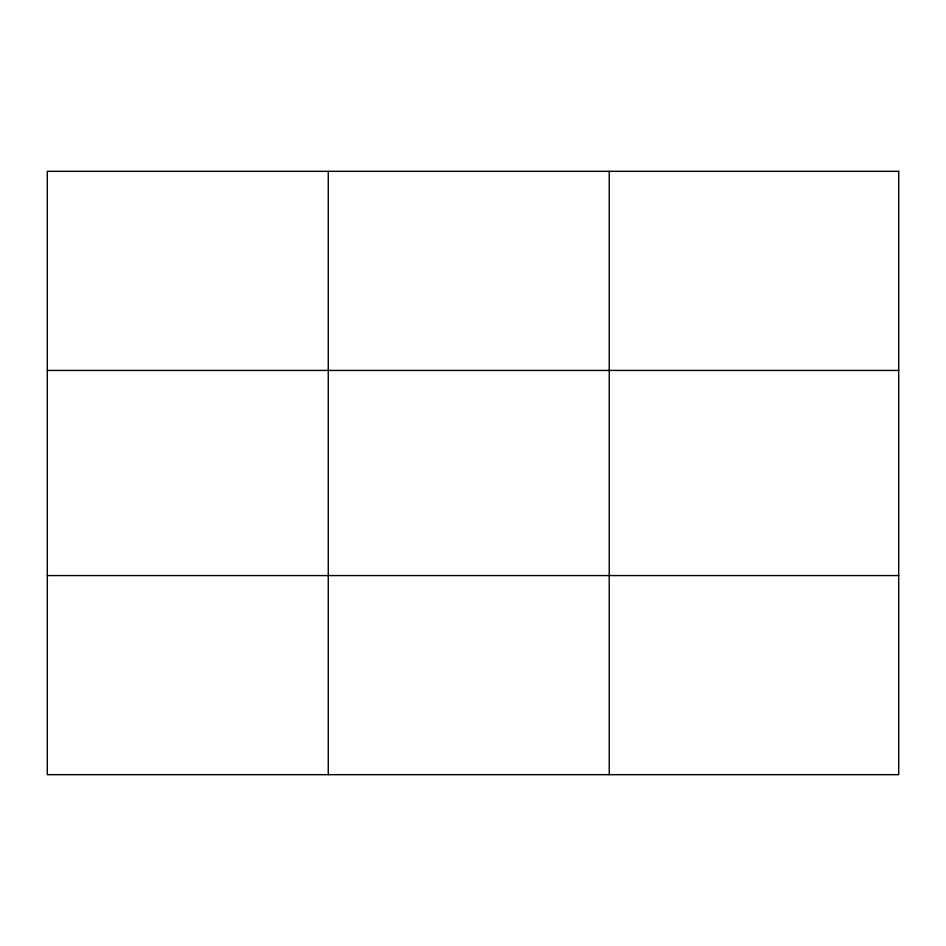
<?xml version="1.0" encoding="UTF-8"?>
<svg xmlns="http://www.w3.org/2000/svg" width="946" height="946" viewBox="0 0 946 946"><rect width="100%" height="100%" fill="white"/><g stroke="black" fill="none" stroke-linecap="round" stroke-linejoin="round"><path stroke-width="1.42" d="M328.262 774.679L328.262 171.321M609.224 774.679L609.224 171.321M47.3 370.43L898.7 370.43M47.3 575.57L898.7 575.57M898.7 171.321L898.7 774.679L47.3 774.679L47.3 171.321L898.7 171.321"/></g></svg>
